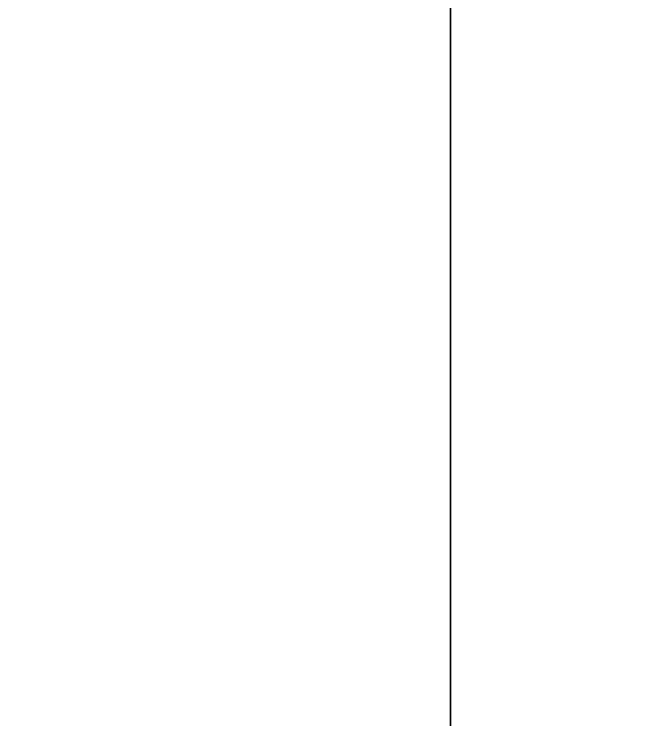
# Model space of a CAD drawing. Extents: x 0 to 4068, y -150 to 4325.
# Drawn here: x 2205.6 to 2343.7, y 1776 to 1933.5 of the extents above; entities that cross this region are included whole.
import ezdxf

# ---------------------------------------------------------------- set-up
doc = ezdxf.new("R2010")
doc.units = 0
doc.layers.add('LAYER0', color=7, linetype='CONTINUOUS')
doc.layers.add('LAYER413', color=7, linetype='CONTINUOUS')

msp = doc.modelspace()

# ---------------------------------------------------------------- linework, layer by layer
at = {"layer": 'LAYER0', "invisible_edges": 1}
for points in [[(4068, 4325, -5), (0, -150, -5), (0, 4325, -5), (4068, 4325, -5)], [(0, -150, -5), (4068, 4325, -5), (4068, -150, -5), (0, -150, -5)], [(4068, -150), (0, 4325), (0, -150), (4068, -150)], [(0, 4325), (4068, -150), (4068, 4325), (0, 4325)]]:
    msp.add_3dface(points, dxfattribs=at)
at = {"layer": 'LAYER413', "invisible_edges": 1}
for points in [[(2303, 4325), (2153, 1439), (2153, 4175), (2303, 4325)], [(2153, 1439), (2303, 4325), (2303, 1571), (2153, 1439)], [(2153, 4175, 2410), (2303, 1571, 2410), (2303, 4325, 2410), (2153, 4175, 2410)], [(2303, 4325), (2303, 1571, 2410), (2303, 1571), (2303, 4325)], [(2303, 1571, 2410), (2303, 4325), (2303, 4325, 2410), (2303, 1571, 2410)], [(2303, 1571, 2410), (2153, 4175, 2410), (2153, 1439, 2410), (2303, 1571, 2410)]]:
    msp.add_3dface(points, dxfattribs=at)

doc.saveas('drawing.dxf')
